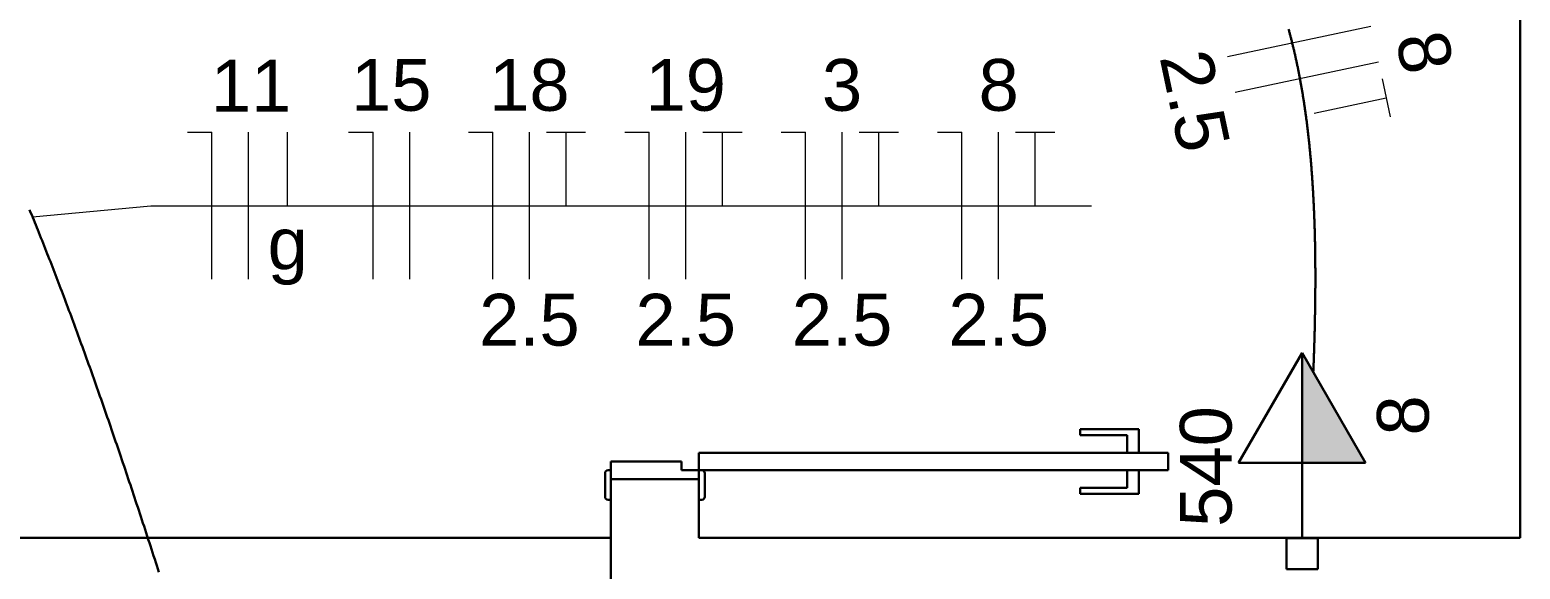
# Model space of a CAD drawing. Header units: millimetres. Extents: x 0 to 55.3, y 20.8 to 61.4.
# Drawn here: x 6.059 to 8.6, y 43.472 to 44.391 of the extents above; entities that cross this region are included whole.
import ezdxf

# ---------------------------------------------------------------- set-up
doc = ezdxf.new("R2010")
doc.units = ezdxf.units.MM
for name, color, linetype, lineweight in [('ARQ_-_ALV_5', 1, 'Continuous', 30), ('ARQ_-_DENÍVEL', 1, 'Continuous', 30), ('ARQ_-_PORTA_2', 2, 'Continuous', 30), ('EL-Condutos', 4, 'Continuous', 30), ('EL-Fios', 2, 'Continuous', 20), ('EL-Textos_fios', 2, 'Continuous', 20), ('EL-Textos_pontos', 2, 'Continuous', 30), ('P-SIMBOL', 3, 'Continuous', 30)]:
    doc.layers.add(name, color=color, linetype=linetype, lineweight=lineweight)
doc.styles.add('Arial', font='Arial')

msp = doc.modelspace()

# ---------------------------------------------------------------- hatches: boundary and pattern name
at = {"layer": 'P-SIMBOL', "linetype": 'Continuous'}
msp.add_hatch(color=256, dxfattribs=at).paths.add_polyline_path([(8.228302, 43.653199), (8.228302, 43.840749), (8.336552, 43.653249)])

# ---------------------------------------------------------------- linework, layer by layer
at = {"layer": 'ARQ_-_ALV_5'}
for p, q in [((8.600002, 43.525499), (8.600002, 46.025499)), ((7.200002, 43.625499), (7.050002, 43.625499)), ((7.050002, 43.625499), (7.050002, 43.375499)), ((7.200002, 43.525499), (7.200002, 43.625499)), ((7.200002, 43.525499), (8.600002, 43.525499))]:
    msp.add_line(p, q, dxfattribs=at)
at = {"layer": 'ARQ_-_DENÍVEL'}
msp.add_line((7.050002, 43.525499), (3.578002, 43.525499), dxfattribs=at)
at = {"layer": 'ARQ_-_PORTA_2'}
for p, q in [((7.850002, 43.700499), (7.850002, 43.710499)), ((7.850002, 43.710499), (7.950002, 43.710499)), ((7.930002, 43.700499), (7.850002, 43.700499)), ((7.930002, 43.670499), (7.930002, 43.700499)), ((7.950002, 43.710499), (7.950002, 43.670499)), ((7.170002, 43.655499), (7.050002, 43.655499)), ((7.050002, 43.655499), (7.050002, 43.640499)), ((7.170002, 43.640499), (7.170002, 43.655499)), ((7.200002, 43.640499), (7.200002, 43.670499)), ((7.200002, 43.670499), (8.000002, 43.670499)), ((8.000002, 43.640499), (8.000002, 43.670499)), ((7.040002, 43.635499), (7.040002, 43.595499)), ((7.050002, 43.640499), (7.045002, 43.640499)), ((7.050002, 43.625499), (7.050002, 43.640499)), ((7.200002, 43.640499), (7.170002, 43.640499)), ((7.200002, 43.625499), (7.200002, 43.640499)), ((7.200002, 43.640499), (7.205002, 43.640499)), ((8.000002, 43.640499), (7.200002, 43.640499)), ((7.210002, 43.635499), (7.210002, 43.595499)), ((7.930002, 43.640499), (7.930002, 43.610499)), ((7.950002, 43.600499), (7.950002, 43.640499)), ((7.930002, 43.610499), (7.850002, 43.610499)), ((7.850002, 43.610499), (7.850002, 43.600499)), ((7.850002, 43.600499), (7.950002, 43.600499)), ((7.045002, 43.590499), (7.050002, 43.590499)), ((7.205002, 43.590499), (7.200002, 43.590499))]:
    msp.add_line(p, q, dxfattribs=at)
for centre, start, end in [((7.045002, 43.635499), 90, 180), ((7.205002, 43.635499), 0, 90), ((7.045002, 43.595499), 180, 270), ((7.205002, 43.595499), 270, 0)]:
    msp.add_arc(centre, 0.005, start, end, dxfattribs=at)
at = {"layer": 'EL-Condutos', "linetype": 'Continuous', "flags": 128}
for points in [[(8.205114, 44.391934), (8.20551, 44.390501), (8.205905, 44.389067), (8.206297, 44.387633), (8.206686, 44.386198), (8.207074, 44.384762), (8.207459, 44.383326), (8.207841, 44.381889), (8.208222, 44.380452), (8.2086, 44.379014), (8.208976, 44.377575), (8.209349, 44.376136), (8.20972, 44.374696), (8.210089, 44.373255), (8.210456, 44.371814), (8.210827, 44.370345), (8.211197, 44.368874), (8.211563, 44.367404), (8.211928, 44.365932), (8.21229, 44.36446), (8.21265, 44.362988), (8.213008, 44.361515), (8.213363, 44.360041), (8.213716, 44.358567), (8.214067, 44.357092), (8.214416, 44.355617), (8.214762, 44.354142), (8.215106, 44.352665), (8.215448, 44.351188), (8.215788, 44.349711), (8.216125, 44.348233), (8.216461, 44.346755), (8.216794, 44.345276), (8.217125, 44.343797), (8.217454, 44.342317), (8.217787, 44.340808), (8.218118, 44.339297), (8.218447, 44.337786), (8.218773, 44.336275), (8.219097, 44.334763), (8.219419, 44.333251), (8.219739, 44.331738), (8.220057, 44.330225), (8.220373, 44.328712), (8.220686, 44.327198), (8.220997, 44.325683), (8.221306, 44.324168), (8.221613, 44.322653), (8.221918, 44.321137), (8.222221, 44.319621), (8.222522, 44.318104), (8.22282, 44.316587), (8.223116, 44.31507), (8.223411, 44.313552), (8.223703, 44.312033), (8.223999, 44.310484), (8.224293, 44.308934), (8.224585, 44.307383), (8.224875, 44.305832), (8.225162, 44.304281), (8.225448, 44.302729), (8.225731, 44.301177), (8.226013, 44.299625), (8.226292, 44.298072), (8.226569, 44.296519), (8.226845, 44.294965), (8.227118, 44.293411), (8.227389, 44.291857), (8.227658, 44.290302), (8.227925, 44.288748), (8.22819, 44.287192), (8.228453, 44.285637), (8.228714, 44.284081), (8.228973, 44.282524), (8.22923, 44.280968), (8.229491, 44.279378), (8.229749, 44.277789), (8.230005, 44.276199), (8.23026, 44.274609), (8.230512, 44.273019), (8.230762, 44.271428), (8.231011, 44.269837), (8.231257, 44.268245), (8.231501, 44.266653), (8.231744, 44.265061), (8.231984, 44.263469), (8.232223, 44.261877), (8.232459, 44.260284), (8.232694, 44.25869), (8.232926, 44.257097), (8.233157, 44.255503), (8.233386, 44.253909), (8.233613, 44.252315), (8.233838, 44.25072), (8.234061, 44.249126), (8.234287, 44.247497), (8.234511, 44.245869), (8.234734, 44.24424), (8.234954, 44.242611), (8.235172, 44.240982), (8.235388, 44.239352), (8.235603, 44.237722), (8.235816, 44.236092), (8.236026, 44.234462), (8.236235, 44.232831), (8.236442, 44.2312), (8.236647, 44.229569), (8.236851, 44.227938), (8.237052, 44.226306), (8.237252, 44.224675), (8.23745, 44.223043), (8.237646, 44.221411), (8.23784, 44.219778), (8.238033, 44.218146), (8.238223, 44.216513), (8.238416, 44.214846), (8.238607, 44.213179), (8.238796, 44.211511), (8.238984, 44.209843), (8.239169, 44.208176), (8.239353, 44.206507), (8.239535, 44.204839), (8.239715, 44.203171), (8.239894, 44.201502), (8.24007, 44.199833), (8.240245, 44.198164), (8.240418, 44.196495), (8.24059, 44.194825), (8.24076, 44.193156), (8.240928, 44.191486), (8.241094, 44.189816), (8.241258, 44.188146), (8.241421, 44.186476), (8.241582, 44.184805), (8.241742, 44.183135), (8.241903, 44.181429), (8.242062, 44.179724), (8.24222, 44.178018), (8.242376, 44.176312), (8.24253, 44.174606), (8.242683, 44.1729), (8.242833, 44.171193), (8.242982, 44.169487), (8.24313, 44.16778), (8.243276, 44.166073), (8.24342, 44.164366), (8.243562, 44.162659), (8.243703, 44.160952), (8.243842, 44.159244), (8.24398, 44.157537), (8.244116, 44.155829), (8.24425, 44.154121), (8.244383, 44.152413), (8.244514, 44.150705), (8.244644, 44.148997), (8.244774, 44.147253), (8.244903, 44.14551), (8.245031, 44.143766), (8.245156, 44.142022), (8.245281, 44.140278), (8.245403, 44.138534), (8.245524, 44.136789), (8.245643, 44.135045), (8.245761, 44.133301), (8.245877, 44.131556), (8.245992, 44.129811), (8.246105, 44.128066), (8.246217, 44.126322), (8.246327, 44.124577), (8.246435, 44.122832), (8.246542, 44.121086), (8.246648, 44.119341), (8.246752, 44.117596), (8.246854, 44.11585), (8.246955, 44.114105), (8.247057, 44.112324), (8.247157, 44.110542), (8.247255, 44.108761), (8.247352, 44.106979), (8.247447, 44.105198), (8.247541, 44.103416), (8.247634, 44.101634), (8.247725, 44.099852), (8.247814, 44.09807), (8.247902, 44.096288), (8.247989, 44.094506), (8.248074, 44.092724), (8.248157, 44.090942), (8.248239, 44.08916), (8.24832, 44.087377), (8.248399, 44.085595), (8.248477, 44.083812), (8.248554, 44.082029), (8.248629, 44.080247), (8.248702, 44.078464), (8.248776, 44.076645), (8.248848, 44.074826), (8.248919, 44.073007), (8.248989, 44.071188), (8.249057, 44.069368), (8.249123, 44.067549), (8.249188, 44.06573), (8.249252, 44.063911), (8.249315, 44.062091), (8.249376, 44.060272), (8.249435, 44.058453), (8.249494, 44.056633), (8.249551, 44.054814), (8.249606, 44.052995), (8.249661, 44.051175), (8.249713, 44.049356), (8.249765, 44.047537), (8.249815, 44.045718), (8.249864, 44.043898), (8.249912, 44.042079), (8.249959, 44.040224), (8.250005, 44.038369), (8.25005, 44.036514), (8.250093, 44.034659), (8.250135, 44.032804), (8.250176, 44.030949), (8.250215, 44.029094), (8.250253, 44.027238), (8.25029, 44.025383), (8.250326, 44.023527), (8.25036, 44.021671), (8.250393, 44.019815), (8.250424, 44.017959), (8.250455, 44.016103), (8.250484, 44.014246), (8.250511, 44.012389), (8.250538, 44.010532), (8.250563, 44.008674), (8.250587, 44.006816), (8.25061, 44.004957), (8.250632, 44.003062), (8.250653, 44.001166), (8.250673, 43.99927), (8.250691, 43.997374), (8.250708, 43.995478), (8.250724, 43.993582), (8.250739, 43.991686), (8.250752, 43.98979), (8.250764, 43.987895), (8.250775, 43.986), (8.250785, 43.984106), (8.250794, 43.982213), (8.250802, 43.98032), (8.250808, 43.978428), (8.250813, 43.976538), (8.250818, 43.974648), (8.250821, 43.97276), (8.250823, 43.970872), (8.250824, 43.968987), (8.250824, 43.967102), (8.250822, 43.965184), (8.25082, 43.963266), (8.250817, 43.96135), (8.250812, 43.959434), (8.250806, 43.957518), (8.2508, 43.955601), (8.250792, 43.953684), (8.250782, 43.951766), (8.250772, 43.949847), (8.250761, 43.947925), (8.250748, 43.946002), (8.250734, 43.944075), (8.250719, 43.942146), (8.250703, 43.940213), (8.250685, 43.938276), (8.250666, 43.936335), (8.250646, 43.93439), (8.250625, 43.932439), (8.250602, 43.930483), (8.250578, 43.928521), (8.250553, 43.926516), (8.250526, 43.924506), (8.250498, 43.922492), (8.250468, 43.920477), (8.250438, 43.918461), (8.250407, 43.916447), (8.250374, 43.914435), (8.250341, 43.912427), (8.250307, 43.910425), (8.250273, 43.90843), (8.250237, 43.906445), (8.250201, 43.904469), (8.250165, 43.902505), (8.250128, 43.900555), (8.250091, 43.898619), (8.250053, 43.8967), (8.250015, 43.894799), (8.249977, 43.892917), (8.249939, 43.891056), (8.249901, 43.889218), (8.249862, 43.887369), (8.249822, 43.885539), (8.249783, 43.883723), (8.249742, 43.881914), (8.249701, 43.880107), (8.249658, 43.878295), (8.249615, 43.876473), (8.249569, 43.874635), (8.249522, 43.872775), (8.249473, 43.870887), (8.249421, 43.868966), (8.249367, 43.867005), (8.24931, 43.865), (8.249251, 43.862943), (8.249188, 43.860828), (8.249121, 43.858652), (8.249051, 43.856406), (8.248977, 43.854086), (8.248899, 43.851685), (8.248817, 43.849199), (8.248729, 43.846577), (8.248637, 43.843883), (8.248542, 43.841138), (8.248444, 43.838365), (8.248346, 43.835586), (8.248248, 43.832824), (8.24815, 43.8301), (8.248054, 43.827439), (8.24796, 43.824862), (8.24787, 43.82239), (8.247784, 43.820048), (8.247704, 43.817857), (8.247629, 43.81584), (8.247561, 43.814019), (8.247502, 43.812417), (8.247451, 43.811056), (8.24741, 43.809958), (8.247379, 43.809146), (8.24736, 43.808642), (8.247354, 43.808469)], [(6.279538, 43.466926), (6.27773, 43.472519), (6.27592, 43.478112), (6.274108, 43.483703), (6.272294, 43.489295), (6.270479, 43.494885), (6.268661, 43.500475), (6.266841, 43.506065), (6.26502, 43.511654), (6.263196, 43.517242), (6.261371, 43.522829), (6.259543, 43.528416), (6.257713, 43.534002), (6.255882, 43.539587), (6.254048, 43.545172), (6.252212, 43.550756), (6.250373, 43.556339), (6.248599, 43.56172), (6.246823, 43.5671), (6.245045, 43.57248), (6.243265, 43.577859), (6.241482, 43.583237), (6.239698, 43.588614), (6.237911, 43.593991), (6.236121, 43.599367), (6.23433, 43.604742), (6.232536, 43.610116), (6.23074, 43.61549), (6.228942, 43.620863), (6.227141, 43.626235), (6.225338, 43.631606), (6.223532, 43.636976), (6.221724, 43.642346), (6.219913, 43.647714), (6.2181, 43.653082), (6.216284, 43.658449), (6.214465, 43.663815), (6.212712, 43.66898), (6.210957, 43.674144), (6.209199, 43.679308), (6.207439, 43.68447), (6.205676, 43.689632), (6.20391, 43.694792), (6.202142, 43.699952), (6.200371, 43.705111), (6.198597, 43.710269), (6.196821, 43.715426), (6.195042, 43.720582), (6.19326, 43.725737), (6.191476, 43.730891), (6.189688, 43.736044), (6.187898, 43.741197), (6.186105, 43.746348), (6.184309, 43.751498), (6.18251, 43.756647), (6.180708, 43.761795), (6.178903, 43.766942), (6.177165, 43.77189), (6.175424, 43.776836), (6.17368, 43.781782), (6.171933, 43.786726), (6.170183, 43.791669), (6.16843, 43.796612), (6.166674, 43.801553), (6.164915, 43.806493), (6.163153, 43.811432), (6.161388, 43.81637), (6.15962, 43.821307), (6.157848, 43.826243), (6.156074, 43.831177), (6.154296, 43.836111), (6.152515, 43.841043), (6.15073, 43.845974), (6.148942, 43.850904), (6.147151, 43.855832), (6.145356, 43.86076), (6.143558, 43.865686), (6.141829, 43.870414), (6.140096, 43.875141), (6.138359, 43.879868), (6.13662, 43.884592), (6.134877, 43.889316), (6.13313, 43.894039), (6.131381, 43.89876), (6.129627, 43.90348), (6.127871, 43.908198), (6.12611, 43.912915), (6.124346, 43.917631), (6.122579, 43.922346), (6.120808, 43.927059), (6.119033, 43.931771), (6.117254, 43.936481), (6.115472, 43.94119), (6.113686, 43.945897), (6.111896, 43.950603), (6.110102, 43.955308), (6.108304, 43.960011), (6.106577, 43.964519), (6.104846, 43.969026), (6.103111, 43.973531), (6.101372, 43.978035), (6.09963, 43.982537), (6.097884, 43.987038), (6.096134, 43.991538), (6.09438, 43.996036), (6.092622, 44.000532), (6.09086, 44.005027), (6.089094, 44.00952), (6.087324, 44.014011), (6.08555, 44.018501), (6.083772, 44.02299), (6.081989, 44.027476), (6.080203, 44.031961), (6.078412, 44.036445), (6.076617, 44.040926), (6.074817, 44.045406), (6.073013, 44.049884), (6.071282, 44.05417), (6.069546, 44.058455), (6.067807, 44.062738), (6.066063, 44.067019), (6.064315, 44.071299), (6.062562, 44.075577), (6.060806, 44.079853), (6.059045, 44.084127)]]:
    msp.add_lwpolyline(points, dxfattribs=at)
at = {"layer": 'EL-Fios'}
for p, q in [((8.100902, 44.345549), (8.345502, 44.397249)), ((8.113852, 44.284399), (8.358452, 44.336099)), ((8.364452, 44.307599), (8.378252, 44.242349)), ((8.249052, 44.249099), (8.371352, 44.274999)), ((6.328152, 44.216199), (6.369852, 44.216199)), ((6.369852, 43.966199), (6.369852, 44.216199)), ((6.432352, 43.966199), (6.432352, 44.216199)), ((6.498902, 44.091199), (6.498902, 44.216199)), ((6.602852, 44.216199), (6.644502, 44.216199)), ((6.644502, 43.966199), (6.644502, 44.216199)), ((6.707002, 43.966199), (6.707002, 44.216199)), ((6.806902, 44.216199), (6.848552, 44.216199)), ((6.848552, 43.966199), (6.848552, 44.216199)), ((6.911052, 43.966199), (6.911052, 44.216199)), ((6.940252, 44.216199), (7.006902, 44.216199)), ((6.973552, 44.091199), (6.973552, 44.216199)), ((7.073452, 44.216199), (7.115152, 44.216199)), ((7.115152, 43.966199), (7.115152, 44.216199)), ((7.177652, 43.966199), (7.177652, 44.216199)), ((7.206802, 44.216199), (7.273452, 44.216199)), ((7.240152, 44.091199), (7.240152, 44.216199)), ((7.340002, 44.216199), (7.381702, 44.216199)), ((7.381702, 43.966199), (7.381702, 44.216199)), ((7.444202, 43.966199), (7.444202, 44.216199)), ((7.473352, 44.216199), (7.540002, 44.216199)), ((7.506702, 44.091199), (7.506702, 44.216199)), ((7.606602, 44.216199), (7.648252, 44.216199)), ((7.648252, 43.966199), (7.648252, 44.216199)), ((7.710752, 43.966199), (7.710752, 44.216199)), ((7.739902, 44.216199), (7.806602, 44.216199)), ((7.773252, 44.091199), (7.773252, 44.216199))]:
    msp.add_line(p, q, dxfattribs=at)
at = {"layer": 'EL-Textos_fios'}
for p, q in [((6.063802, 44.072499), (6.265652, 44.091199)), ((6.265652, 44.091199), (7.869102, 44.091199))]:
    msp.add_line(p, q, dxfattribs=at)
at = {"layer": 'P-SIMBOL'}
for p, q in [((8.120052, 43.653249), (8.228302, 43.840749)), ((8.228302, 43.840749), (8.228302, 43.653249)), ((8.228302, 43.840749), (8.336552, 43.653249)), ((8.336552, 43.653249), (8.120052, 43.653249)), ((8.228302, 43.653249), (8.228302, 43.525199)), ((8.201802, 43.525199), (8.254802, 43.525199)), ((8.201802, 43.472199), (8.201802, 43.525199)), ((8.254802, 43.525199), (8.254802, 43.472199)), ((8.254802, 43.472199), (8.201802, 43.472199))]:
    msp.add_line(p, q, dxfattribs=at)

# ---------------------------------------------------------------- texts
at = {"layer": 'EL-Textos_fios', "char_height": 0.08825, "attachment_point": 8, "rotation": 281.935342, "line_spacing_factor": 0.798, "style": 'Arial'}
for s, insert, width in [('8', (8.392994, 44.343523), 0.1059), ('2.5', (8.001494, 44.260523), 0.3177)]:
    msp.add_mtext(s, dxfattribs=dict(at, insert=insert, width=width))
at = {"layer": 'EL-Textos_fios', "char_height": 0.08825, "attachment_point": 8, "line_spacing_factor": 0.798, "style": 'Arial'}
for s, insert, width in [('11', (6.436502, 44.251621), 0.2118), ('15', (6.675502, 44.251621), 0.2118), ('18', (6.911002, 44.251621), 0.2118), ('19', (7.177502, 44.251621), 0.2118), ('3', (7.444002, 44.251621), 0.1059), ('8', (7.711002, 44.251621), 0.1059), ('g', (6.499002, 43.955999), 0.1059), ('2.5', (6.911002, 43.851621), 0.3177), ('2.5', (7.177502, 43.851621), 0.3177), ('2.5', (7.444002, 43.851621), 0.3177), ('2.5', (7.711002, 43.851621), 0.3177), ('2.5', (7.711002, 43.851621), 0.3177)]:
    msp.add_mtext(s, dxfattribs=dict(at, insert=insert, width=width))
at = {"layer": 'EL-Textos_pontos', "char_height": 0.08825, "attachment_point": 8, "rotation": 90.00021, "line_spacing_factor": 0.798, "style": 'Arial'}
for s, insert, width in [('8', (8.445379, 43.733999), 0.1059), ('540', (8.109379, 43.646999), 0.3177)]:
    msp.add_mtext(s, dxfattribs=dict(at, insert=insert, width=width))

doc.saveas('drawing.dxf')
